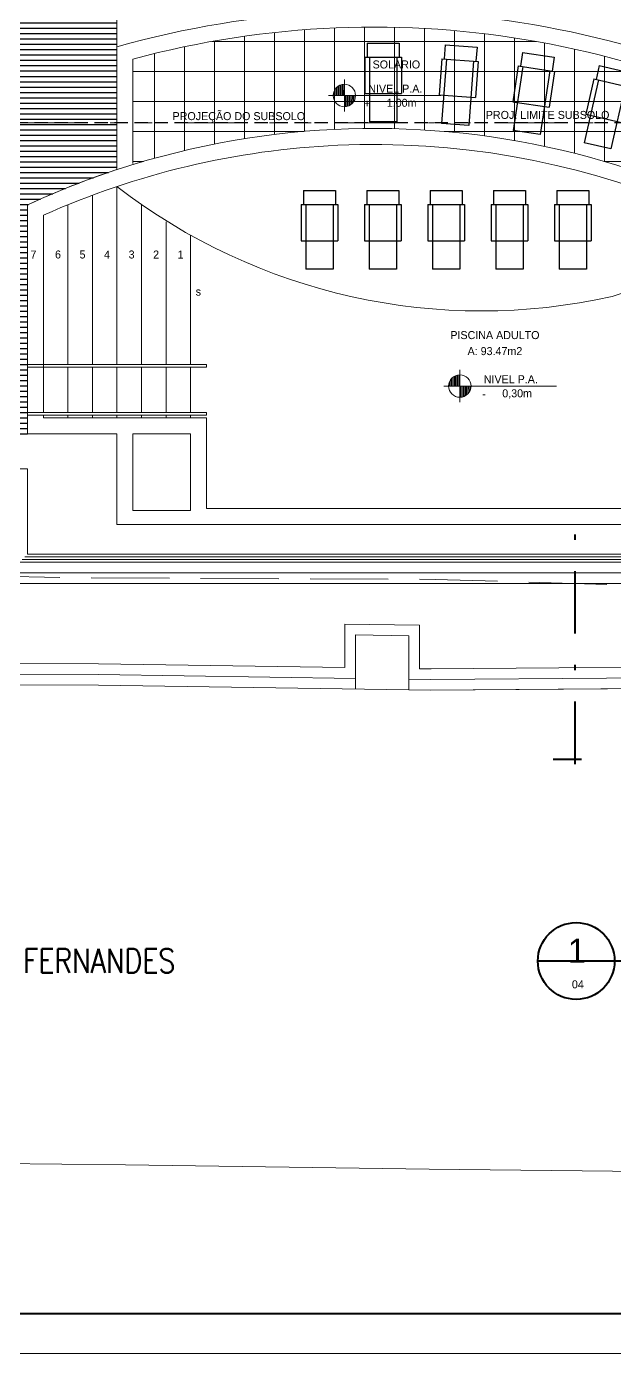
# Model space of a CAD drawing. Header units: metres. Extents: x -4.2 to 85, y -21.1 to 42.
# Drawn here: x 30.77 to 41.79, y -21.05 to 3.81 of the extents above; entities that cross this region are included whole.
import ezdxf
from ezdxf.enums import TextEntityAlignment as Align

# ---------------------------------------------------------------- set-up
doc = ezdxf.new("R2010")
doc.units = ezdxf.units.M
doc.header["$MEASUREMENT"] = 0
for name, pattern in [('175_51COM_R00---$0$XREF ÁREAS COMUNS LILAC$0$HIDDEN', [0.375, 0.25, -0.125]), ('DGN Style 3', [2.05184224, 1.4656016, -0.5862406400000002]), ('DGN Style 4', [2.3464281616000005, 1.17248128, -0.5862406400000002, 0.0014656016, -0.5862406400000002]), ('DGN Style 6', [2.787574243200001, 0.0014656016, -0.5862406400000002, 1.02592112, -0.5862406400000002, 0.0014656016, -0.5862406400000002]), ('LIN0', [0])]:
    doc.linetypes.add(name, pattern=pattern)
for name, color, linetype, lineweight in [('13 - Escadas', 7, 'Continuous', 0), ('175_51COM_R00---$0$57 - Altimetria de Terrenos', 240, 'Continuous', 13), ('19 - Estrutura Metálica', 7, 'Continuous', 0), ('25 - Legendas', 7, 'Continuous', 0), ('31 - Pisos', 7, 'Continuous', 0), ('7 - Alvenaria', 7, 'Continuous', 0), ('9 - Sanitário WC - Cozinha', 7, 'Continuous', 0), ('Level 11-1', 7, 'Continuous', 0), ('Level 54', 7, 'Continuous', 0), ('Level 59', 7, 'Continuous', 0), ('Level 7-1', 7, 'Continuous', 0), ('PSG-CTA', 7, 'Continuous', 0), ('PSG-CXO-IDE', 7, 'Continuous', 0), ('PSG-HTC-SOL', 7, 'Continuous', 0)]:
    doc.layers.add(name, color=color, linetype=linetype, lineweight=lineweight)
for name, color, linetype in [('lay out', 1, 'LIN0'), ('LAYOUT', 7, 'Continuous'), ('PSG-HTC', 8, 'Continuous'), ('PSG-PSC', 2, 'Continuous'), ('SOMBRA', 251, 'Continuous')]:
    doc.layers.add(name, color=color, linetype=linetype)
doc.layers.add('PSG-ARE', color=6, linetype='Continuous', plot=False)
doc.styles.add('175_51COM_R00---$0$Style-INTL_ENGINEERING', font='INTL_ENGINEERING.shx')
doc.styles.add('Style-INTL_ENGINEERING', font='INTL_ENGINEERING.shx')
doc.styles.add('Style-STANDARD', font='STANDARD.shx')

# ---------------------------------------------------------------- blocks, each defined once
blk = doc.blocks.new('*U369')
at = {"layer": '25 - Legendas', "color": 2, "linetype": 'Continuous', "lineweight": 13, "style": 'Style-INTL_ENGINEERING'}
for s, p in [('1:', (-0.0030100119259394, -4.00000711e-08)), ('75', (-0.0009100119259394, -4.00000711e-08))]:
    blk.add_text(s, height=0.00199992, rotation=0.0006833333333333, dxfattribs=at).set_placement(p, align=Align.MIDDLE_LEFT)
blk = doc.blocks.new('*U368')
at = {"layer": '25 - Legendas', "color": 2, "linetype": 'Continuous', "lineweight": 40}
blk.add_line((-0.0877880026164536, -0.0007746388541317), (0.0535900400362153, -0.0007735893225908), dxfattribs=at)
at = {"layer": '25 - Legendas', "color": 2, "linetype": 'Continuous', "lineweight": 0}
blk.add_line((-0.0554025077588224, -0.0044397070630004), (0.043607900688701, -0.0044315381735689), dxfattribs=at)
at = {"layer": '25 - Legendas', "color": 2, "linetype": 'Continuous', "lineweight": 40}
blk.add_circle((-0.0781910940019122, -0.0007849065735068), 0.0096, dxfattribs=at)
at = {"layer": '25 - Legendas', "color": 2, "linetype": 'Continuous', "lineweight": 13}
blk.add_blockref('*U369', (0.0485836, -0.00444), dxfattribs=at)
at = {"layer": '25 - Legendas', "color": 2, "linetype": 'Continuous', "lineweight": 40, "style": 'Style-INTL_ENGINEERING'}
blk.add_text('PLANTA BAIXA PILOTIS', height=0.005999878399999999, rotation=0.0006833333333333, dxfattribs=at).set_placement((-0.06465, 0.00138))
at = {"layer": '25 - Legendas', "color": 2, "linetype": 'Continuous', "lineweight": 0, "style": 'Style-INTL_ENGINEERING'}
blk.add_text('ESCALA', height=0.00199992, rotation=0.0006833333333333, dxfattribs=at).set_placement((-0.0555836136028892, -0.0047799126688974), align=Align.MIDDLE_RIGHT)
at = {"layer": '25 - Legendas', "color": 2, "linetype": 'Continuous', "lineweight": 40, "insert": (-0.07801, -0.0012099594666667), "char_height": 0.005999878399999999, "attachment_point": 8, "rotation": 0.0006833333333326543, "line_spacing_factor": 0.6, "style": 'Style-INTL_ENGINEERING'}
blk.add_mtext('1\\P', dxfattribs=at)
at = {"layer": '25 - Legendas', "color": 2, "linetype": 'Continuous', "lineweight": 13, "insert": (-0.0777800000000001, -0.00763664), "char_height": 0.00199992, "attachment_point": 8, "rotation": 0.0006833333333326543, "line_spacing_factor": 0.6, "style": 'Style-INTL_ENGINEERING'}
blk.add_mtext('04\\P', dxfattribs=at)
blk = doc.blocks.new('*U408')
at = {"layer": '13 - Escadas', "color": 131, "linetype": 'Continuous', "lineweight": 13}
for p, q in [((-0.7542870274971776, -0.3000802365184478), (-0.7544571834467604, 0.3000706469924013)), ((-0.9477681212805606, -0.0001046131778919), (-0.9479467232276376, 0.0810755452131722)), ((-0.9266347019867566, -4.4255195776e-05), (-0.925542375865966, 0.1207450450148015)), ((-0.9028122052674944, -0.0002690240180665), (-0.9029181579027749, 0.1486772405163736)), ((-0.8806664564958666, -0.0005251734977261), (-0.8804534525589816, 0.1672133439130832)), ((-0.8578562663655517, -0.0004334119693588), (-0.8579259172338068, 0.1823959056367688)), ((-0.8350460991241206, -0.0003416504409923), (-0.8356520822779032, 0.1932126190984835)), ((-0.8129003503524928, -0.0005977999206515), (-0.8129675292214812, 0.2000114181951353)), ((-0.7904380941190894, 0.0001583800775169), (-0.7902829761650523, 0.2068101944029053)), ((-0.7682923224585707, -9.77694021418e-05), (-0.7682000344859219, 0.2099075637073886)), ((-0.5614619061861035, -0.0814330457472457), (-0.5609760896633845, 9.50465407272e-05)), ((-1.055111965697193, -0.0004377837458414), (1.055115822626419, -0.0006200271614731)), ((-0.7419044169438821, -0.2089362044129763), (-0.7411163069551705, -0.0002597082430493)), ((-0.7184612347788928, -0.2068197839289527), (-0.7183061397137394, -0.0001679467146825)), ((-0.6960931891842465, -0.2010333371990107), (-0.6961603680532278, -0.0004241190832239)), ((-0.6734400396740626, -0.1925577901547282), (-0.6733502008117968, -0.0003323575548571)), ((-0.6511662047181659, -0.1817410538041324), (-0.6505400335703655, -0.0002405960264897)), ((-0.6286386693929913, -0.1665584920804468), (-0.6283942847987305, -0.0004967455061493)), ((-0.6058574565874224, -0.1470100820947904), (-0.6055840946684228, -0.0004049839777824)), ((-0.5835497689748835, -0.1200901931821647), (-0.5844506753746188, -0.0003446259956661))]:
    blk.add_line(p, q, dxfattribs=at)
blk.add_circle((-0.7552929714854671, -0.0005216809961284), 0.2099999808892614, dxfattribs=at)
at = {"layer": '13 - Escadas', "color": 131, "linetype": 'Continuous', "lineweight": 13, "style": 'Style-INTL_ENGINEERING'}
for s, p in [('NIVEL P.A.', (0.7073547526168442, 0.1273205076828789)), ('-', (-0.26896572873639, -0.1464521265722407)), ('0,30m', (0.5974302569385871, -0.1366855346511588))]:
    blk.add_text(s, height=0.149994, rotation=0.0006833333333333, dxfattribs=at).set_placement(p, align=Align.MIDDLE_RIGHT)
blk = doc.blocks.new('*U434')
at = {"layer": '13 - Escadas', "color": 2, "linetype": 'DGN Style 4', "lineweight": 40}
for p, q in [((0.0670507522812614, -23.47405542710654), (0.06908065706350901, -18.69497035431989)), ((-0.3474997940000577, -23.37974002594073), (0.1865617542039217, -23.38001423474838))]:
    blk.add_line(p, q, dxfattribs=at)
blk = doc.blocks.new('*U409')
at = {"layer": '13 - Escadas', "color": 131, "linetype": 'Continuous', "lineweight": 13}
for p, q in [((-0.754291923581647, -0.3000766408276621), (-0.7544620795312298, 0.3000742426831874)), ((-0.9477730173650301, -0.0001010174871059), (-0.9479516193121073, 0.0810791409039583)), ((-0.9266395980712259, -4.06595049898e-05), (-0.9255472719504354, 0.1207486407055879)), ((-0.9028171013519709, -0.0002654283272804), (-0.9029230539872372, 0.1486808362071596)), ((-0.8806713525803359, -0.0005215778069399), (-0.8804583486434508, 0.1672169396038698)), ((-0.8578611624500211, -0.000429816278573), (-0.8579308133182763, 0.1823995013275552)), ((-0.83505099520859, -0.0003380547502059999), (-0.8356569783623797, 0.1932162147892697)), ((-0.8129052464369692, -0.0005942042298654), (-0.8129724253059436, 0.2000150138859218)), ((-0.7904429902035517, 0.0001619757683035), (-0.7902878722495217, 0.2068137900936918)), ((-0.7682972185430473, -9.41737113559e-05), (-0.7682049305703842, 0.209911159398175)), ((-0.5614668022705799, -0.0814294500564593), (-0.5609809857478539, 9.86422315135e-05)), ((-1.055116861781669, -0.0004341880550554), (1.055110926541949, -0.0006164314706869999)), ((-0.7419093130283514, -0.20893260872219), (-0.7411212030396399, -0.0002561125522629)), ((-0.7184661308633693, -0.2068161882381665), (-0.7183110357982088, -0.000164351023896)), ((-0.6960980852687157, -0.2010297415082248), (-0.6961652641377043, -0.0004205233924375)), ((-0.673444935758532, -0.1925541944639424), (-0.6733550968962732, -0.0003287618640705)), ((-0.6511711008026353, -0.1817374581133457), (-0.6505449296548278, -0.0002370003357036)), ((-0.6286435654774536, -0.1665548963896604), (-0.628399180883207, -0.000493149815363)), ((-0.6058623526718919, -0.147006486404004), (-0.6055889907528922, -0.0004013882869961)), ((-0.5835546650593529, -0.1200865974913785), (-0.5844555714590954, -0.0003410303048799))]:
    blk.add_line(p, q, dxfattribs=at)
blk.add_circle((-0.7552978676573617, -0.0005180853514053), 0.2099999808892614, dxfattribs=at)
at = {"layer": '13 - Escadas', "color": 131, "linetype": 'Continuous', "lineweight": 13, "style": 'Style-INTL_ENGINEERING'}
for s, p in [('NIVEL P.A.', (0.7073447526168551, 0.1273305076828783)), ('+', (-0.2689691015952889, -0.1464518308373365)), ('1,00m', (0.5974260398017889, -0.136686548923918))]:
    blk.add_text(s, height=0.149994, rotation=0.0006833333333333, dxfattribs=at).set_placement(p, align=Align.MIDDLE_RIGHT)
blk = doc.blocks.new('ESPREG')
at = {"layer": 'LAYOUT'}
for p, q in [((0.0441000000200802, 0.2646000000058848), (0.0441000000046188, 1.472939999990558)), ((0.5556600000018079, 1.47294000000511), (0.0441000000046188, 1.472939999990558)), ((0.5556600000127219, 0.2645999999940614), (0.5556600000018079, 1.47294000000511)), ((-0.0440999999927954, 0.9437399999878834), (0.6438600000128645, 0.9437399999915214)), ((-0.0441000000000713, 0.2646000000004278), (-0.0440999999927954, 0.9437399999878834)), ((0.643860000010136, 0.2645999999986088), (0.6438600000128645, 0.9437399999915214)), ((-0.0441000000000713, 0.2646000000004278), (0.643860000010136, 0.2645999999986088)), ((0, 0), (4.5475e-12, 0.2645999999931519)), ((0.5997600000055173, -9.095e-13), (0.5997600000118837, 0.2646000000086133)), ((0, 0), (0.5997600000055173, -9.095e-13))]:
    blk.add_line(p, q, dxfattribs=at)
blk = doc.blocks.new('Espriguiçadeira')
at = {"layer": 'SOMBRA', "rotation": 270}
blk.add_blockref('ESPREG', (-0.6620348019641824, 0.2941966941580176), dxfattribs=at)

msp = doc.modelspace()

# ---------------------------------------------------------------- hatches: boundary and pattern name
at = {"layer": 'PSG-HTC'}
h = msp.add_hatch(dxfattribs=at)
h.set_pattern_fill('_USER,_O', color=250, scale=0.1, pattern_type=0)
h.set_pattern_definition([(0, (28.46529482613718, -3.821736539639921), (0, 0.1), [])])
edge = h.paths.add_edge_path()
edge.add_line((32.46529482613718, 4.228263460360075), (28.46529482613718, 4.228263460359861))
edge.add_line((28.46529482613718, 4.228263460359861), (28.46529482613727, 1.553071141287254))
edge.add_arc((27.21529482613732, -0.0717365396398826), 2.049999999999915, -9.094947017729282e-13, 52.4281306803029, ccw=False)
edge.add_arc((27.2783525751305, -0.0877732092665085), 1.987006966170093, -57.93942577930801, 0.4624258888055124, ccw=False)
edge.add_arc((27.27405963595809, -0.0854191430577771), 1.991282199047687, 273.0534841474772, 302.12930322511716, ccw=False)
edge.add_line((27.38013151198135, -2.073874210028389), (29.43529482613717, -2.073874210028375))
edge.add_line((29.43529482613715, -2.073874210028375), (29.43529482613715, -3.821736539639921))
edge.add_line((29.43529482613715, -3.821736539639921), (30.78529482613723, -3.821736539639921))
edge.add_line((30.78529482613723, -3.821736539639921), (30.78529482613717, 0.4678571766936916))
edge.add_arc((37.28391219801944, -13.54646300022607), 15.44775704648899, 108.1755738174995, 114.8777507794639, ccw=False)
edge.add_line((32.46529487780467, 1.130530046330726), (32.46529482613718, 4.228263460360075))
at = {"layer": 'PSG-HTC-SOL', "lineweight": 13}
h = msp.add_hatch(dxfattribs=at)
h.set_pattern_fill('NET', color=8, scale=4.5, style=0)
h.set_pattern_definition([(0, (-118.1411656606012, -0.9678700887504804), (0, 0.5625), []), (90, (-118.1411656606012, -0.9678700887504804), (-0.5625, 0), [])])
edge = h.paths.add_edge_path()
edge.add_line((32.7652948261372, 1.242483266656996), (32.76529482613718, 3.202469795321377))
edge.add_arc((37.28386455475448, -13.54634279816877), 17.34762795555147, 78.4557931325943, 105.0980652472978, ccw=False)
edge.add_arc((37.15591095721084, -13.83960275873407), 17.66068788581103, 54.615833656423376, 78.23947595402149, ccw=False)
edge.add_line((47.38243630103187, 0.5589414729658202), (58.24529482613723, 0.5589414729657208))
edge.add_line((58.24529482613724, 0.5589414729657208), (58.24529482613721, -0.04105852703418122))
edge.add_line((58.24529482613721, -0.0410585270341777), (49.94529482613729, -0.0410585270341777))
edge.add_line((49.94529482613729, -0.0410585270341777), (49.94529482613729, -4.346816600859398))
edge.add_line((49.94529482613729, -4.346816600859398), (49.29529482613722, -4.346816600859398))
edge.add_line((49.2952948261372, -4.346816600859398), (49.24529482613714, -0.921736539639916))
edge.add_line((49.24529482613715, -0.921736539639916), (49.29529482613722, -4.346816600859398))
edge.add_line((49.29529482613722, -4.346816600859398), (48.64529482613718, -4.346816600859398))
edge.add_line((48.64529482613718, -4.346816600859398), (48.6452948261369, -3.079867234820294))
edge.add_arc((37.28386630309967, -13.54633587815423), 15.44762195116051, 42.65214582910205, 74.83019181217135)
edge.add_arc((37.28386630309961, -13.54633587815443), 15.44762195116073, 74.83019181217125, 107.0082377952407)
edge.add_arc((32.7693355868136, 1.234066108164988), 0.0093368251522458, 115.6439080336487, 244.35609196596488, ccw=False)

# ---------------------------------------------------------------- linework, layer by layer
at = {"layer": '175_51COM_R00---$0$57 - Altimetria de Terrenos', "linetype": '175_51COM_R00---$0$XREF ÁREAS COMUNS LILAC$0$HIDDEN', "lineweight": 30}
msp.add_lwpolyline([(2.318777768582663, 30.20290094841529), (50.40491163222774, 30.20567916786233), (50.40491163222774, 33.52727369213331), (58.9377080432796, 33.62488916400744), (59.29696063808035, 2.009118507933649), (8.147638077485679, 2.008129167862321), (8.147638077485679, -3.052562995917803), (1.857899543870473, -3.047774165276706), (2.318777768582663, 30.20290094841529)], close=True, dxfattribs=at)
at = {"layer": '19 - Estrutura Metálica', "color": 5, "linetype": 'Continuous', "lineweight": 0}
for p, q in [((30.68557000000001, -6.1738743058565), (49.64381651997436, -6.1738743058565)), ((30.73557, -6.123874305856503), (49.69381651997436, -6.123874305856503))]:
    msp.add_line(p, q, dxfattribs=at)
at = {"layer": '31 - Pisos', "color": 30, "linetype": 'Continuous', "lineweight": 13}
for p, q in [((32.46529487780467, 1.130530046330726), (32.46529482613718, 4.228263460360118)), ((32.7652948261372, 3.202469795321398), (32.7652948261372, 1.242483266656996)), ((30.78529482613723, -3.821736539639921), (30.78529482613717, 0.4678571766936912)), ((29.43529482613715, -3.821736539639921), (30.78529482613723, -3.821736539639921)), ((32.46529482613735, -5.521736537738966), (48.64529482613713, -5.521736537738966)), ((30.96529480916732, -6.423878075720657), (14.41867213676698, -6.423884931280078)), ((49.39381651866118, -6.423879639352809), (30.96529480916732, -6.423878075720657)), ((30.96529479219763, -6.62387807572066), (18.71650519396809, -6.623884504913906)), ((49.193816517348, -6.623879622383118), (30.96529479219763, -6.62387807572066)), ((36.74097278940906, -7.386077544449824), (36.74097278940906, -8.201914449210326)), ((38.14097278940909, -7.407833610594897), (38.14097278940909, -8.223670515441528)), ((36.9409727894091, -7.589209701748165), (36.9409727894091, -8.605070754370402)), ((37.9409727894091, -7.604749748994653), (37.9409727894091, -8.620610801678403))]:
    msp.add_line(p, q, dxfattribs=at)
at = {"layer": '31 - Pisos', "color": 30}
for p, q in [((34.14529482613719, -2.521736539639924), (30.78529482613717, -2.521736539639924)), ((30.78529482613717, -2.521736539639924), (30.78529482613717, -2.571736539639907)), ((34.14529482613719, -2.571736539639907), (30.78529482613717, -2.571736539639907)), ((34.14529482613719, -2.521736539639924), (34.14529482613719, -2.571736539639907)), ((34.14529482613719, -3.42173653963993), (30.78529482613717, -3.42173653963993)), ((30.78529482613717, -3.42173653963993), (30.78529482613717, -3.471736539639913)), ((34.14529482613719, -3.471736539639913), (30.78529482613717, -3.471736539639913)), ((34.14529482613719, -3.42173653963993), (34.14529482613719, -3.471736539639913))]:
    msp.add_line(p, q, dxfattribs=at)
at = {"layer": '31 - Pisos', "color": 30, "lineweight": 13}
for p, q in [((32.4652948261369, -3.821736539639921), (30.78529482613723, -3.821736539639921)), ((32.46529482613735, -5.521736539640336), (32.4652948261369, -3.821736539639921))]:
    msp.add_line(p, q, dxfattribs=at)
msp.add_lwpolyline([(47.4783021324418, 0.8589414729658209, 0.2268824815884086), (32.46529482613718, 3.430705185153165)], format="xyb", dxfattribs=at)
at = {"layer": '31 - Pisos', "color": 30, "linetype": 'Continuous', "lineweight": 13}
msp.add_lwpolyline([(31.08529482613719, -3.421736539639915), (31.08529482613719, 0.2749583706530174, -0.0944642312171455), (36.60473616934363, 1.586054317604855, -0.2192985319489587), (48.34529482613711, -3.19765239642502), (48.34529482613717, -5.221736539639899), (34.14529482613719, -5.221736539639899), (34.14529482613719, -3.52173653963991), (31.08529482613719, -3.52173653963991), (31.08529482613719, -3.52173653963991), (31.08529482613719, -3.471736539639898)], format="xyb", dxfattribs=at)
for points in [[(30.78529482613723, -3.821736539639921), (30.78529482613717, 0.467857176693677)], [(38.14097278940909, -7.407833610594897), (36.74097278940906, -7.386077544449824)], [(37.9409727894091, -7.604749748994653), (36.9409727894091, -7.589209701748165)], [(59.25325475447912, -8.92762651104269), (58.90092092562639, -8.925385401776177), (56.59244316385389, -8.790331588793602), (54.19340964374703, -8.655277775811028), (49.63194758003479, -8.614660975218971), (44.97992975798822, -8.574044174626913), (38.35281226447341, -8.627010806604204), (32.11842316782128, -8.530128105105744), (25.44735019074068, -8.521886341898862), (21.94129441339777, -8.517554792595433), (20.9409727894091, -8.516318947329767), (18.77627721366008, -8.513644578691977), (16.60508543137914, -8.423167214423048), (14.43389364909817, -8.332689850154118), (8.04966675420394, -8.280127136906035), (1.665439859309685, -8.227564423657952), (-1.450893628345596, -8.190134861958214)], [(36.74097278940906, -8.201914449210326), (32.12177806305215, -8.130131944637874), (30.14097278940909, -8.12768476289059)], [(44.74097278940905, -8.175941240882747), (38.35432167695382, -8.226985967247085), (38.14097278940909, -8.223670515441528)], [(36.9409727894091, -8.405046606521166), (32.12010061543671, -8.330130024871808), (29.9409727894091, -8.327437825940489)], [(44.9409727894091, -8.374349146886463), (38.35356697071361, -8.426998386925643), (37.9409727894091, -8.420586653829165)]]:
    msp.add_lwpolyline(points, dxfattribs=at)
msp.add_lwpolyline([(32.7652948261372, -5.25826431860657), (33.84529482613718, -5.25826431860657), (33.84529482613718, -3.821736539639921), (32.76529482613714, -3.821736539639921)], close=True, dxfattribs=at)
for centre, radius, start, end in [((37.28386455475439, -13.54634279816888), 17.34762795555157, 54.39951647785163, 105.0980652472979), ((37.28386630309965, -13.54633587815433), 15.44762195116063, 42.65214582910217, 107.0082377952392), ((37.28386630309965, -13.54633587815437), 15.44762195116067, 106.2340783392438, 114.8777954963023), ((37.28391219801946, -13.54646300022606), 15.44775704648898, 108.175573817499, 114.8777507794633)]:
    msp.add_arc(centre, radius, start, end, dxfattribs=at)
at = {"layer": 'Level 11-1', "color": 7, "linetype": 'DGN Style 6', "lineweight": 0, "flags": 128}
msp.add_lwpolyline([(59.29963077120274, 2.009122001709037), (8.14789368236336, 2.009122001709037)], dxfattribs=at)
at = {"layer": 'Level 54', "color": 131, "linetype": 'Continuous', "lineweight": 40}
msp.add_line((-2.28278, -20.30469), (84.26796999999999, -20.30469), dxfattribs=at)
at = {"layer": 'Level 54', "color": 131, "linetype": 'Continuous', "lineweight": 0, "flags": 128}
msp.add_lwpolyline([(85.01797000000002, 42.02030999999999), (-4.157780000000001, 42.02030999999999), (-4.157780000000001, -21.05469), (85.01797000000002, -21.05469)], close=True, dxfattribs=at)
at = {"layer": 'Level 59', "color": 7, "linetype": 'Continuous', "lineweight": 0}
msp.add_line((30.78557000000001, -4.473874122745446), (28.98947861354412, -4.473874122745446), dxfattribs=at)
at = {"layer": 'Level 7-1', "color": 7, "linetype": 'Continuous', "lineweight": 13, "flags": 128}
for points in [[(30.78557000000001, -4.473874122745446), (30.78557000000001, -6.073874305856504), (49.74381651997435, -6.073874305856504)], [(30.63557, -4.623874122745444), (30.63557, -6.2238743058565), (49.59381651997438, -6.2238743058565)]]:
    msp.add_lwpolyline(points, dxfattribs=at)
at = {"layer": 'PSG-ARE', "lineweight": 13}
msp.add_lwpolyline([(33.84529482613718, -3.821736539639907), (32.7652948261372, -3.821736539639907), (32.7652948261372, -5.258264318606557), (33.84529482613718, -5.258264318606557)], close=True, dxfattribs=at)
at = {"layer": 'PSG-CTA', "color": 30, "linetype": 'Continuous', "lineweight": 0}
for p, q in [((32.11842316782128, -8.530128105105744), (18.77627721366008, -8.513644578691977)), ((38.35281226447341, -8.627010806604204), (32.11842316782128, -8.530128105105744)), ((44.97992975798822, -8.574044174626913), (38.35281226447341, -8.627010806604204)), ((19.02704645405438, -17.38094886471145), (32.62580029236732, -17.51742475692007)), ((32.62580029236732, -17.51742475692007), (38.31998842066714, -17.60404354533525)), ((38.31998842066714, -17.60404354533525), (44.96838207739493, -17.67343365977966))]:
    msp.add_line(p, q, dxfattribs=at)
at = {"layer": 'PSG-CXO-IDE', "color": 131, "linetype": 'DGN Style 3', "lineweight": 0, "flags": 128}
msp.add_lwpolyline([(2.357759393902398, 33.32848335276346), (1.810754118472857, -6.254805557725758), (18.71659145817438, -6.211770488601338), (31.61246527909177, -6.518317830133978), (38.42965398541215, -6.548471796929838), (45.40437208502457, -6.752477748039186), (59.40330141605882, -7.052971232642598), (58.93788421887873, 33.63023309701835), (45.6926749403363, 33.46790083925901), (39.32817479415266, 33.47279400738548), (32.09016878536332, 33.35318826776941), (18.93321158543656, 33.01335774864956)], close=True, dxfattribs=at)
at = {"layer": 'PSG-PSC', "color": 1, "lineweight": 13}
for p, q in [((32.46529482613718, 0.8144377673247831), (32.46529482613718, -2.521736539639938)), ((32.0052948261372, 0.6518024789264913), (32.0052948261372, -2.521736539639938)), ((31.54529482613717, 0.4721966464022032), (31.54529482613717, -2.521736539639938)), ((32.92529482613716, 0.4772378079480788), (32.92529482613716, -2.521736539639938)), ((33.3852948261372, 0.1509413794351744), (33.3852948261372, -2.521736539639938)), ((33.84529482613718, -0.0975804804674638), (33.84529482613718, -2.521736539639938)), ((31.54529482613717, -2.571736539639907), (31.54529482613717, -3.42173653963993)), ((32.0052948261372, -2.571736539639907), (32.0052948261372, -3.42173653963993)), ((32.46529482613718, -2.571736539639907), (32.46529482613718, -3.42173653963993)), ((32.92529482613716, -2.571736539639907), (32.92529482613716, -3.42173653963993)), ((33.3852948261372, -2.571736539639907), (33.3852948261372, -3.42173653963993)), ((33.84529482613718, -2.571736539639907), (33.84529482613718, -3.42173653963993)), ((31.54529482613717, -3.471736539639913), (31.54529482613717, -3.521736539639924)), ((32.0052948261372, -3.471736539639913), (32.0052948261372, -3.521736539639924)), ((32.46529482613718, -3.471736539639913), (32.46529482613718, -3.521736539639924)), ((32.92529482613716, -3.471736539639913), (32.92529482613716, -3.521736539639924)), ((33.3852948261372, -3.471736539639913), (33.3852948261372, -3.521736539639924)), ((33.84529482613718, -3.471736539639913), (33.84529482613718, -3.521736539639924))]:
    msp.add_line(p, q, dxfattribs=at)
at = {"layer": 'PSG-PSC', "lineweight": 13}
msp.add_lwpolyline([(33.84529482613718, -5.221736539639926), (33.84529482613718, -3.821736539639921), (32.7652948261372, -3.821736539639921)], dxfattribs=at)
at = {"layer": 'PSG-PSC', "color": 1, "lineweight": 13}
for centre, radius, start, end in [((39.29774773569127, 9.65274379085492), 11.17130547997158, 232.2941818134315, 282.6754196063003), ((42.97425372035903, -4.812917326954554), 3.771191005326679, 353.7765713369572, 108.958753261251)]:
    msp.add_arc(centre, radius, start, end, dxfattribs=at)

# ---------------------------------------------------------------- block references
at = {"layer": '13 - Escadas', "color": 2, "linetype": 'Continuous', "lineweight": 30}
msp.add_blockref('*U434', (40.99034, 13.46385), dxfattribs=at)
at = {"layer": '13 - Escadas', "color": 131, "linetype": 'Continuous', "lineweight": 13}
for name, p in [('*U409', (37.48452, 2.51978)), ('*U408', (39.65027000000001, -2.92489))]:
    msp.add_blockref(name, p, dxfattribs=at)
at = {"layer": '25 - Legendas', "color": 2, "linetype": 'Continuous', "lineweight": 40, "xscale": 75, "yscale": 75, "zscale": 75}
msp.add_blockref('*U368', (46.9415, -13.64134), dxfattribs=at)
at = {"layer": 'lay out', "xscale": -1}
for p, rotation in [((37.4539301824199, 2.839077746612552), 90), ((38.86283038106544, 2.786785729197639), 85.71428571428574), ((40.26388322164885, 2.629352687170516), 81.42857142857194), ((41.64925344836585, 2.367659049962945), 77.14285714285782), ((36.25507286349446, 0.0765812442602751), 90), ((37.44303286350467, 0.0765812442620941), 90), ((38.63099286351488, 0.0765812442825293), 90), ((39.8189528635251, 0.0765812442843483), 90), ((41.00691286353529, 0.0765812442891232), 90)]:
    msp.add_blockref('Espriguiçadeira', p, dxfattribs=dict(at, rotation=rotation))

# ---------------------------------------------------------------- texts
at = {"layer": '175_51COM_R00---$0$57 - Altimetria de Terrenos', "linetype": '175_51COM_R00---$0$XREF ÁREAS COMUNS LILAC$0$HIDDEN', "lineweight": 0, "style": '175_51COM_R00---$0$Style-INTL_ENGINEERING'}
msp.add_text('PROJEÇÃO DO SUBSOLO', height=0.15, dxfattribs=at).set_placement((34.75042233047398, 2.132750197742421), align=Align.MIDDLE_CENTER)
at = {"layer": '7 - Alvenaria', "color": 2, "linetype": 'Continuous', "lineweight": 13, "char_height": 0.1499985, "attachment_point": 5, "line_spacing_factor": 1.20000600006, "style": 'Style-INTL_ENGINEERING'}
for s, insert in [('SOLARIO\\P', (37.70455000000001, 3.09996025)), ('PROJ. LIMITE SUBSOLO\\P', (40.54051, 2.154240249999999)), ('7\\P', (30.8996, -0.46127975)), ('6\\P', (31.35960000000001, -0.46127975)), ('5\\P', (31.8196, -0.46127975)), ('4\\P', (32.2796, -0.46127975)), ('3\\P', (32.73960000000001, -0.46127975)), ('2\\P', (33.1996, -0.46127975)), ('1\\P', (33.65960000000001, -0.46127975)), ('s\\P', (33.99152, -1.15724975)), ('PISCINA ADULTO\\PA: 93.47m2\\P', (39.55257, -2.12174975))]:
    msp.add_mtext(s, dxfattribs=dict(at, insert=insert))
at = {"layer": '9 - Sanitário WC - Cozinha', "color": 91, "linetype": 'Continuous', "lineweight": 30, "style": 'Style-STANDARD', "width": 0.9014549333333332}
msp.add_text('RUA DR. MARILIO FERNANDES', height=0.45, rotation=3.61111111111e-05, dxfattribs=at).set_placement((29.92301051771865, -13.69491711518999), align=Align.MIDDLE_CENTER)

doc.saveas('drawing.dxf')
